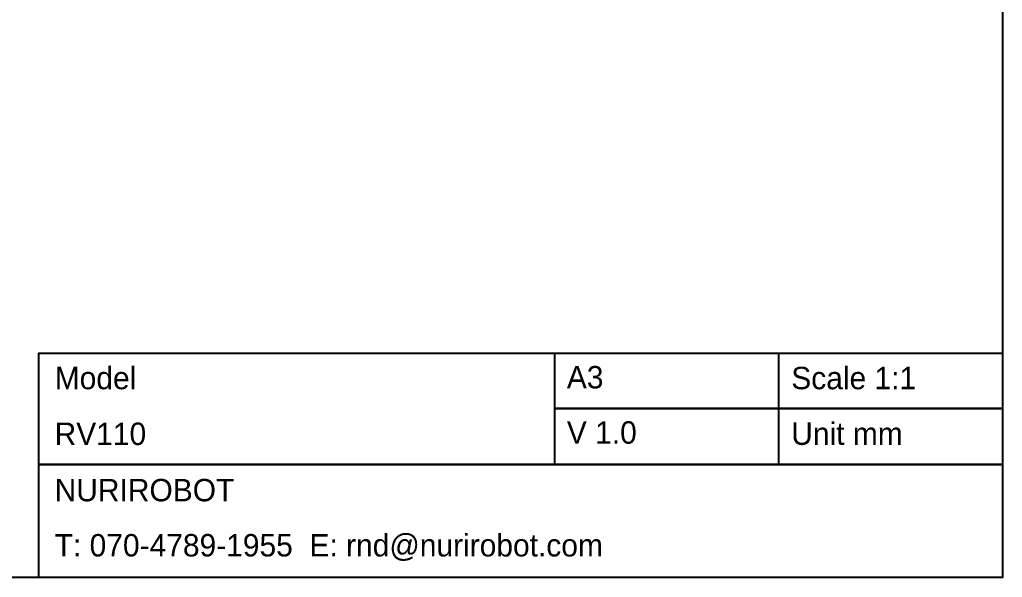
# Model space of a CAD drawing. Extents: x -151 to 841, y 0 to 594.
# Drawn here: x 555.4 to 841, y 0 to 162 of the extents above; entities that cross this region are included whole.
import ezdxf

# ---------------------------------------------------------------- set-up
doc = ezdxf.new("R2010")
doc.units = 0
doc.layers.get('0').update_dxf_attribs({"linetype": 'CONTINUOUS'})
doc.styles.add('$TD_AUDIT_GENERATED__25BE_', font='GOTHIC.TTF')

msp = doc.modelspace()

# ---------------------------------------------------------------- linework, layer by layer
msp.add_line((710.807, 65.096), (710.807, 32.762))
at = {"ltscale": 3}
msp.add_line((775.904, 65.096), (775.904, 32.762), dxfattribs=at)
msp.add_lwpolyline([(0, 594), (841, 594), (841, 0), (0, 0)], close=True)
for points in [[(561, 0), (561, 65.096), (841, 65.096), (841, 0)], [(561, 0), (561, 65.096), (841, 65.096), (841, 0)], [(710.807, 49.036), (841, 49.036)], [(561, 32.762), (841, 32.762)]]:
    msp.add_lwpolyline(points, close=True, dxfattribs=at)

# ---------------------------------------------------------------- texts
at = {"attachment_point": 1, "style": '$TD_AUDIT_GENERATED__25BE_'}
for s, insert, char_height, width in [('Model', (565.596, 61.169), 6.5096, 21.48161), ('A3', (714.43, 61.405), 6.5096, 24.20729), ('{\\fCentury Gothic|b0|i0|c0|p34;Scale 1:1}', (779.65, 61.167), 6.50964, 106.81052), ('RV110', (565.561, 44.965), 6.5096, 79.82242), ('V 1.0', (714.43, 45.344), 6.5096, 24.20729), ('Unit mm', (779.65, 44.999), 6.5096, 106.81052), ('NURIROBOT', (565.566, 28.599), 6.5096, 80.7626), ('T: 070-4789-1955  E: rnd@nurirobot.com', (565.587, 12.578), 6.50964, 170.45418), ('T: 070-4789-1955  E: rnd@nurirobot.com', (565.587, 12.578), 6.50964, 170.45418)]:
    msp.add_mtext(s, dxfattribs=dict(at, insert=insert, char_height=char_height, width=width))

doc.saveas('drawing.dxf')
